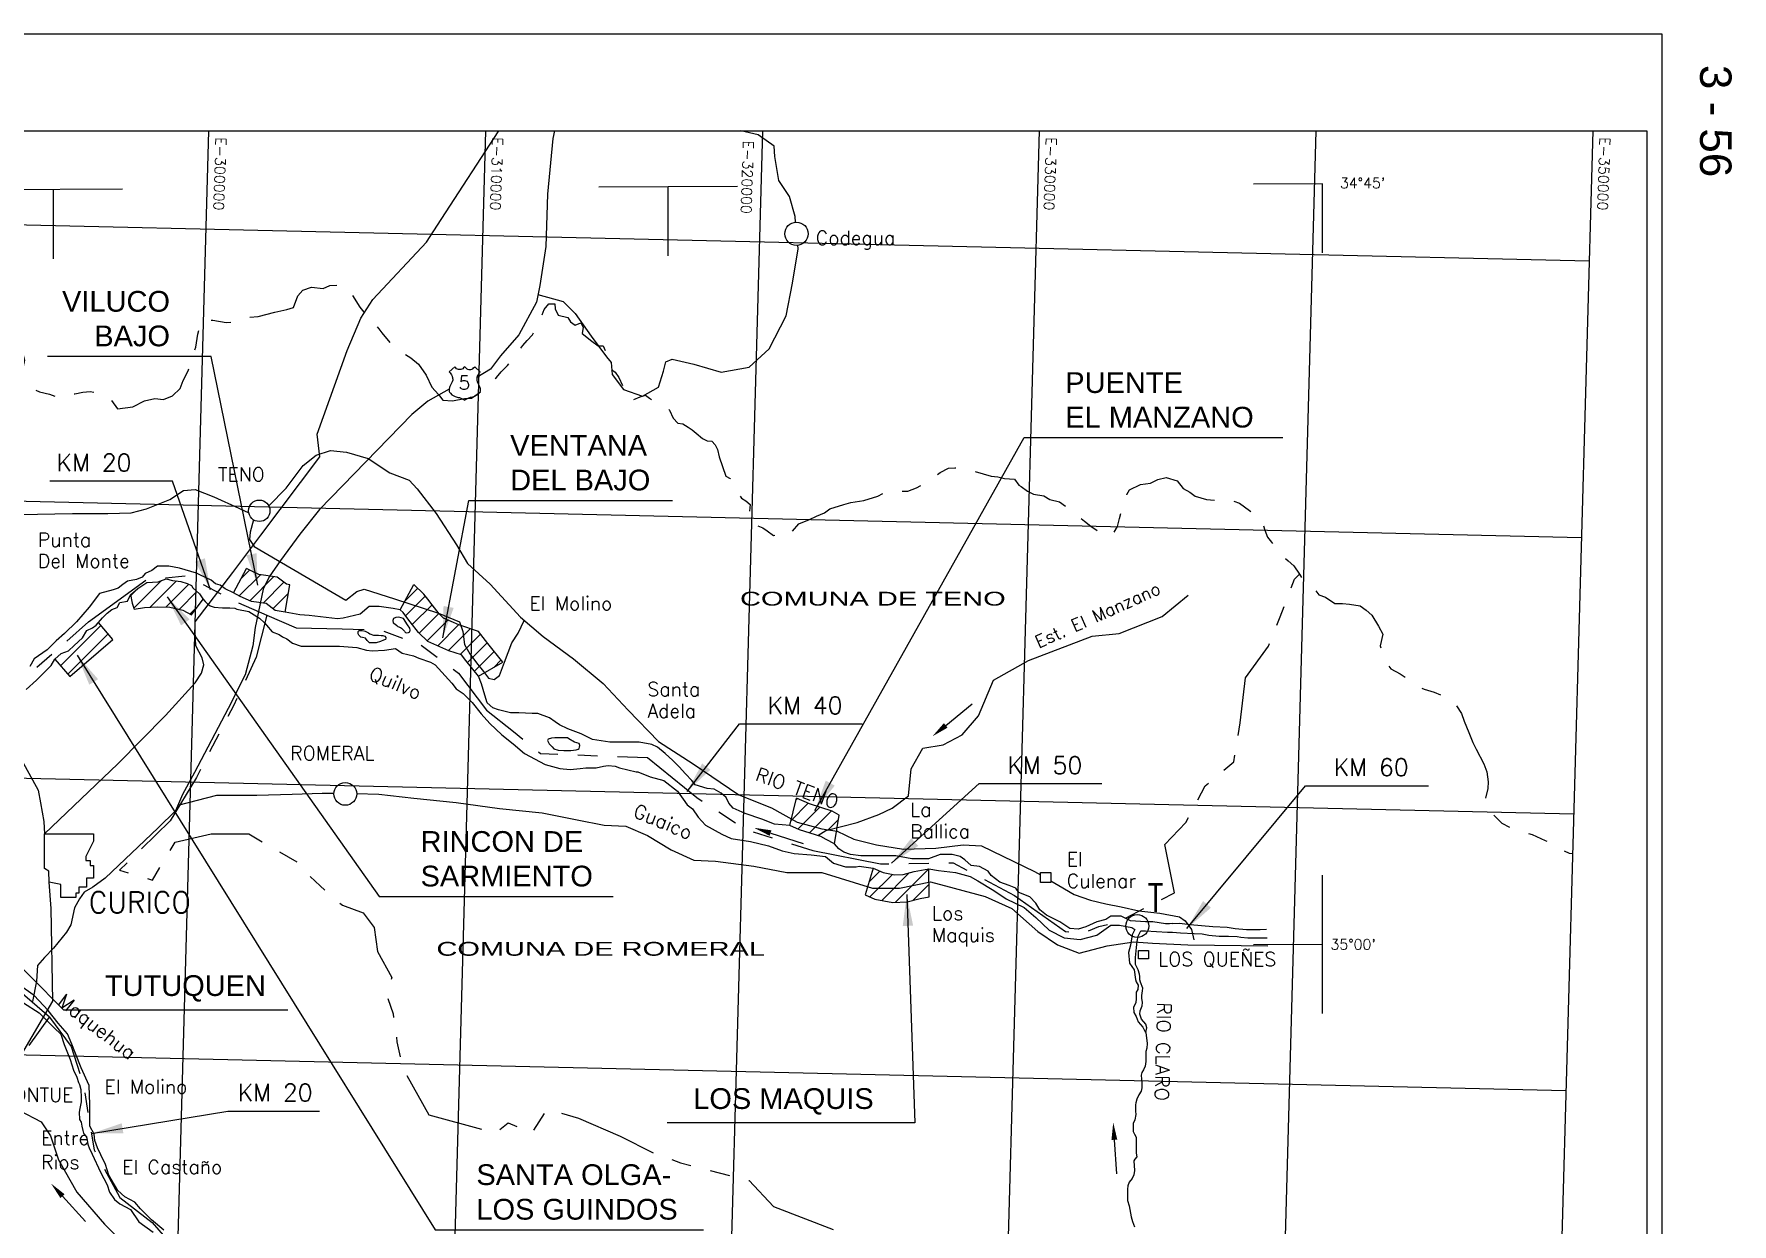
# Model space of a CAD drawing. Extents: x -178 to 82, y -263 to -69.
# Drawn here: x -26.4 to 81.6, y -145.2 to -69.5 of the extents above; entities that cross this region are included whole.
import ezdxf
from ezdxf.enums import TextEntityAlignment as Align

# ---------------------------------------------------------------- set-up
doc = ezdxf.new("R2010")
doc.units = 0
doc.linetypes.add('PHANTOM', pattern=[63.5, 31.75, -6.35, 6.35, -6.35, 6.35, -6.35])
doc.layers.get('0').update_dxf_attribs({"linetype": 'CONTINUOUS'})
for name, color, linetype in [('2', 7, 'CONTINUOUS'), ('4', 4, 'CONTINUOUS'), ('8', 8, 'CONTINUOUS'), ('CAMINOS', 10, 'CONTINUOUS'), ('CARTAS-IGM', 10, 'CONTINUOUS'), ('CIUDADES', 3, 'CONTINUOUS'), ('COMUNAS', 32, 'CONTINUOUS'), ('COORDENADAS', 1, 'CONTINUOUS'), ('FFCC', 7, 'CONTINUOUS'), ('RIO', 4, 'CONTINUOUS'), ('RUTA5', 6, 'CONTINUOUS'), ('SECTOR_A', 1, 'CONTINUOUS'), ('SECTOR_B', 40, 'CONTINUOUS'), ('SECTOR_C', 90, 'CONTINUOUS')]:
    doc.layers.add(name, color=color, linetype=linetype)
doc.styles.add('1', font='ARIAL.TTF')
doc.styles.add('2', font='ARIAL.TTF')
doc.styles.add('ROMANS', font='romans.shx')
doc.linetypes.add('TRACKS', pattern='A,3.81,[130,ltypeshp.shx,S=6.35,R=0,X=0,Y=0],3.81', length=7.62)
doc.dimstyles.get("Standard").update_dxf_attribs({"dimscale": 0, "dimtxt": 3, "dimasz": 2, "dimexe": 1.25, "dimexo": 0.625, "dimtad": 1, "dimdec": 4, "dimtxsty": '1', "dimcen": 2.5, "dimclrd": 2, "dimclre": 2, "dimazin": 3, "dimtfac": 1, "dimtdec": 4, "dimtmove": 0, "dimatfit": 3, "dimtolj": 1, "dimtzin": 0})
pattern_1 = [(45, (-103.6523, -113.5369), (-0.493914, 0.493914), [])]

# ---------------------------------------------------------------- blocks, each defined once
blk = doc.blocks.new('CARTA')
at = {"layer": '8'}
for p, q in [((-69.07, 521.7), (-69.07, 776.7)), ((-69.07, 776.7), (124.93, 776.7))]:
    blk.add_line(p, q, dxfattribs=at)

msp = doc.modelspace()

# ---------------------------------------------------------------- hatches: boundary and pattern name
at = {"layer": 'SECTOR_A'}
h = msp.add_hatch(dxfattribs=at)
h.set_pattern_fill('ANSI31', color=256, scale=0.22, style=0)
h.set_pattern_definition(pattern_1)
h.paths.add_polyline_path([(-0.01, -108.71), (0.8, -108.98), (1.07, -109.34), (1.88, -110.33), (3.43, -109.44), (2.46, -108.25), (1.88, -107.49), (0.62, -107.07), (-0.35, -106.65), (-0.62, -106.37), (-1.08, -105.79), (-1.35, -105.44), (-1.61, -105.11), (-2.24, -104.49), (-3.1, -106.11), (-2.92, -106.29), (-2.74, -106.51), (-2.48, -106.87), (-1.94, -107.55), (-1.35, -108.13)])
at = {"layer": 'SECTOR_B'}
h = msp.add_hatch(dxfattribs=at)
h.set_pattern_fill('ANSI31', color=256, scale=0.22, style=0)
h.set_pattern_definition(pattern_1)
h.paths.add_polyline_path([(28.88, -122.94), (28.35, -122.97), (27.61, -122.83), (26.98, -122.55), (26.47, -124.25), (27.08, -124.52), (28.24, -124.74), (29.15, -124.68), (29.96, -124.48), (30.54, -124.37), (30.53, -122.58), (29.58, -122.76)])
at = {"layer": 'SECTOR_C'}
h = msp.add_hatch(dxfattribs=at)
h.set_pattern_fill('ANSI31', color=256, scale=0.22, style=0)
h.set_pattern_definition(pattern_1)
h.paths.add_polyline_path([(-11.63, -105.71), (-11.05, -106.16), (-10.42, -106.25), (-10.13, -104.51), (-10.34, -104.48), (-10.93, -104.03), (-12.09, -103.86), (-12.51, -103.68), (-12.88, -103.48), (-13.7, -105.03), (-13.29, -105.26), (-12.57, -105.57)])
h = msp.add_hatch(dxfattribs=at)
h.set_pattern_fill('ANSI31', color=256, scale=0.22, style=0)
h.set_pattern_definition(pattern_1)
h.paths.add_polyline_path([(-17.75, -105.94), (-16.93, -106.14), (-16.39, -106.42), (-15.64, -105.44), (-15.65, -105.42), (-15.87, -105.09), (-16.29, -104.72), (-16.39, -104.56), (-16.66, -104.44), (-17.06, -104.31), (-17.59, -104.24), (-18, -104.14), (-18.51, -104.32), (-19.22, -104.38), (-19.8, -104.75), (-20.26, -105.14), (-20.15, -105.68), (-20.03, -106.06), (-19.37, -105.97), (-18.57, -105.92)])
h = msp.add_hatch(dxfattribs=at)
h.set_pattern_fill('ANSI31', color=256, scale=0.22, style=0)
h.set_pattern_definition(pattern_1)
h.paths.add_polyline_path([(-21.38, -108), (-22.29, -106.91), (-22.45, -107.08), (-22.68, -107.26), (-23.03, -107.43), (-23.32, -107.9), (-23.85, -108.37), (-24.2, -108.72), (-24.67, -108.89), (-25.08, -109.24), (-24.13, -110.35)])
h = msp.add_hatch(dxfattribs=at)
h.set_pattern_fill('ANSI31', color=256, scale=0.22, style=0)
h.set_pattern_definition(pattern_1)
h.paths.add_polyline_path([(23.97, -120.16), (24.68, -119.98), (24.82, -119.17), (24.37, -118.92), (22.92, -118.45), (22.11, -118.1), (21.68, -119.83), (22.3, -120.1), (23.45, -120.47)])

# ---------------------------------------------------------------- linework, layer by layer
at = {"layer": '2'}
for p, q in [((31.6, -113.46), (33.28, -112.09)), ((20.46, -120.31), (22.53, -120.97)), ((42.32, -139.83), (42.46, -142)), ((-24.59, -143.42), (-23.13, -145.03))]:
    msp.add_line(p, q, dxfattribs=at)
at = {"layer": '2', "flags": 128}
for points in [[(1, -90.64), (0.92, -90.72, -0.233038), (0.68, -90.82, -0.233038), (0.43, -90.72), (0.36, -90.64), (0.01, -90.96), (0.03, -90.99), (0.07, -91.04), (0.11, -91.1), (0.15, -91.15), (0.17, -91.2), (0.19, -91.25), (0.2, -91.27), (0.22, -91.32), (0.23, -91.37), (0.24, -91.44), (0.24, -91.5), (0.19, -91.61), (0.15, -91.69), (0.09, -91.82), (0.05, -91.89), (0.03, -91.96), (0.02, -92), (0.01, -92.05), (0.01, -92.11), (0.01, -92.16), (0.01, -92.21), (0.03, -92.26), (0.07, -92.31), (0.1, -92.33), (0.18, -92.42), (0.27, -92.48), (0.39, -92.53), (0.58, -92.59), (0.66, -92.61), (0.76, -92.65), (0.83, -92.68), (0.93, -92.73), (0.97, -92.75), (1, -92.77)], [(1, -90.64), (1.07, -90.72, 0.233038), (1.32, -90.82, 0.233038), (1.56, -90.72), (1.64, -90.64), (1.99, -90.96), (1.96, -90.99), (1.93, -91.04), (1.88, -91.1), (1.85, -91.15), (1.82, -91.2), (1.8, -91.25), (1.8, -91.27), (1.77, -91.32), (1.77, -91.37), (1.76, -91.44), (1.76, -91.5), (1.8, -91.61), (1.84, -91.69), (1.9, -91.82), (1.94, -91.89), (1.97, -91.96), (1.98, -92), (1.98, -92.05), (1.98, -92.11), (1.98, -92.16), (1.98, -92.21), (1.97, -92.26), (1.93, -92.31), (1.9, -92.33), (1.82, -92.42), (1.73, -92.48), (1.61, -92.53), (1.42, -92.59), (1.34, -92.61), (1.24, -92.65), (1.16, -92.68), (1.07, -92.73), (1.02, -92.75), (1, -92.77)]]:
    msp.add_lwpolyline(points, format="xyb", dxfattribs=at)
at = {"layer": '2'}
for points in [[(31.71, -113.61), (31.48, -113.32), (30.75, -114.16)], [(20.4, -120.49), (20.51, -120.14), (19.41, -119.98)], [(42.14, -139.84), (42.51, -139.82), (42.25, -138.73)], [(-24.72, -143.54), (-24.45, -143.3), (-25.32, -142.61)]]:
    msp.add_solid(points, dxfattribs=at)
at = {"layer": '8', "color": 8}
for p, q in [((-176.79, -75.63), (76.2, -75.63)), ((76.2, -75.63), (76.2, -193.99))]:
    msp.add_line(p, q, dxfattribs=at)
at = {"layer": 'CAMINOS'}
for points in [[(22.04, -81.44), (22.01, -81.09), (21.65, -79.81), (20.99, -78.79), (20.73, -77.26), (20.68, -76.6), (19.66, -75.89), (18.57, -75.63)], [(5.65, -86.05), (7.26, -86.49), (8.02, -87.26), (9.04, -88.69), (10.01, -90.01), (10.32, -90.37), (10.37, -91.13), (11.09, -92.1), (12.31, -92.51), (13.33, -91.95), (13.64, -90.93), (13.79, -90.32), (14.2, -90.16), (15.58, -90.47), (17.31, -90.98), (19.1, -90.67), (20.37, -89.5), (21.44, -87.41), (21.85, -85.32), (22.21, -83.13), (22.19, -82.91)], [(-11.46, -99.5), (-10.35, -98.36), (-9.28, -96.93), (-8.46, -96.27), (-7.54, -95.97), (-6.52, -96.07), (-5.15, -96.48), (-3.77, -97.39), (-2.54, -97.85), (-2.03, -98.41), (-0.81, -99.99), (0.47, -101.98), (1.18, -103.16), (2.61, -104.48), (4.55, -106.57), (5.98, -107.8), (7.92, -109.22), (9.81, -110.8), (11.39, -112.49), (13.33, -114.48), (15.52, -115.9), (18.43, -117.89), (20.52, -118.71), (22.15, -119.63), (23.72, -120.05), (24.69, -120.2), (25.76, -120.71), (27.19, -121.07), (28.92, -121.33), (30.96, -121.27), (32.7, -121.07), (33.87, -121.12), (37.24, -122.75)], [(-30.45, -112.61), (-30.32, -107.39), (-29.76, -106.21), (-29.56, -105.3), (-29.3, -103.36), (-28.89, -101.93), (-28.18, -100.5), (-27.31, -100.04), (-23.95, -99.99), (-21.7, -99.99), (-20.22, -99.94), (-19.25, -99.69), (-17.77, -99.08), (-16.9, -98.51), (-16.14, -98.46), (-14.96, -98.92), (-13.38, -99.64), (-12.74, -99.93)], [(-12.43, -100.39), (-12.65, -101.17), (-12.7, -101.63), (-12.39, -102.08), (-6.57, -105.5), (-5.86, -104.94), (-5.4, -104.79), (-3.46, -105.4), (-0.66, -106.32), (0.67, -106.88), (0.88, -107.49), (0.98, -108.31), (1.33, -108.92), (1.74, -109.48), (2.2, -110.04), (2.51, -110.45), (2.87, -110.55), (3.22, -110.29), (3.53, -109.43), (3.99, -108.2), (4.4, -107.59), (4.79, -106.78)], [(-35.84, -111.18), (-34.97, -111.67), (-33.28, -112.03), (-31.4, -112.38), (-29.66, -112.79), (-28.64, -113.46), (-27.42, -115.24), (-26.14, -117.59), (-25.99, -118.4), (-25.78, -119.57), (-25.73, -120.37)], [(-17.24, -118.53), (-14.78, -117.9), (-12.22, -117.9), (-9.98, -117.84), (-8.08, -117.77), (-7.33, -117.77)], [(-5.88, -117.79), (-4.47, -117.84), (-2.23, -118.1), (0.46, -118.36), (3.22, -118.76), (5.92, -119.02), (8.15, -119.48), (9.86, -119.81), (11.24, -119.87), (12.62, -120.46), (14.13, -121.38), (15.58, -122.04), (16.96, -122.1), (19.39, -122.43), (21.49, -122.83), (23.72, -122.83), (26.94, -123.81), (28.65, -123.81), (30.62, -123.42), (32.13, -123.81), (34.11, -124.34), (35.81, -125.12), (37.46, -126.57), (38.71, -127.42), (40.09, -127.95), (41.86, -127.49), (43.57, -127.23)], [(37.24, -122.75), (37.62, -122.97)], [(38.28, -123.36), (38.8, -123.66), (39.76, -124.23), (40.81, -124.59), (41.77, -124.81), (42.75, -125.01), (43.88, -125.26), (45.21, -125.42), (46.47, -125.64), (46.82, -125.89), (47.22, -126.44), (47.37, -127.1)], [(43.57, -127.23), (44.75, -127.33), (47, -127.43), (52.09, -127.5)]]:
    msp.add_lwpolyline(points, dxfattribs=at)
at = {"layer": 'CARTAS-IGM', "color": 2}
for p, q in [((-20.77, -79.35), (-29.57, -79.4)), ((-25.17, -83.78), (-25.17, -79.38)), ((18.34, -79.17), (9.54, -79.22)), ((13.94, -83.59), (13.94, -79.19)), ((55.57, -79), (51.17, -79.02)), ((55.57, -83.4), (55.57, -79)), ((55.57, -131.8), (55.57, -123)), ((55.57, -127.4), (51.17, -127.42))]:
    msp.add_line(p, q, dxfattribs=at)
at = {"layer": 'CIUDADES'}
for points in [[(-25.43, -123.44), (-25.45, -122.73), (-25.73, -122.57), (-25.73, -120.37), (-22.61, -120.37), (-22.61, -120.84), (-23.11, -121.81), (-23.11, -122.07), (-22.82, -122.07), (-22.82, -122.38), (-22.61, -122.38), (-22.61, -123.19), (-23.07, -123.19), (-23.07, -123.76), (-23.55, -123.76), (-23.55, -124.13), (-23.73, -124.13), (-23.73, -124.41), (-24.69, -124.41), (-24.69, -123.59)], [(37.62, -122.83), (38.28, -122.83), (38.28, -123.45), (37.62, -123.45)], [(43.86, -127.79), (44.5, -127.79), (44.5, -128.32), (43.86, -128.32)]]:
    msp.add_lwpolyline(points, close=True, dxfattribs=at)
for centre, radius in [((22.1, -82.18), 0.74), ((-12.07, -99.81), 0.682), ((-6.6, -117.82), 0.726), ((43.78, -126.23), 0.726)]:
    msp.add_circle(centre, radius, dxfattribs=at)
at = {"layer": 'COMUNAS', "color": 36, "linetype": 'PHANTOM', "ltscale": 0.2, "flags": 128}
for points in [[(-29.05, -112.1), (-28.88, -108.86), (-28.93, -105.46), (-28.06, -101.65), (-29.59, -101.72), (-33.45, -101.62), (-36.62, -100.61), (-37.35, -99.82), (-40.7, -98.29), (-41.25, -98.27), (-42.97, -98.12), (-44.51, -97.9), (-44.3, -96.84), (-44.17, -94.36), (-44.17, -94.36), (-44.15, -94.36), (-43.59, -94.22), (-43.39, -93.79), (-43.26, -93.4), (-42.97, -92.87), (-42.67, -92.58), (-42.15, -92.56), (-41.43, -92.89), (-40.75, -93.11), (-39.82, -93.22), (-39.36, -93.09), (-38.89, -92.64), (-38.27, -92.23), (-37.48, -91.79), (-36.97, -91.54), (-36.48, -91.24), (-36.16, -90.32), (-36.11, -89.71), (-36.09, -89.23), (-35.93, -88.24), (-35.53, -87.83), (-34.89, -87.85), (-34.37, -87.48), (-34.06, -87.02), (-33.43, -86.93), (-32.96, -86.9), (-32.49, -87.02), (-31.56, -87.05), (-30.9, -86.77), (-30.33, -86.38), (-29.73, -86.31), (-29.26, -86.49), (-28.66, -86.69), (-28.22, -87.06), (-27.95, -87.83), (-27.72, -88.78), (-27.41, -89.33), (-27.1, -89.81), (-27.01, -90.22), (-27.08, -90.63), (-27.23, -91.28), (-27.11, -91.72), (-26.51, -92.02), (-26.05, -92.23), (-25.41, -92.39), (-24.91, -92.59), (-24.23, -92.47), (-23.81, -92.36), (-23.3, -92.27), (-22.82, -92.21), (-22.01, -92.4), (-21.51, -92.74), (-21.09, -93.33), (-20.11, -93.2), (-19.37, -92.81), (-18.72, -92.67), (-18.17, -92.72), (-17.6, -92.49), (-17.11, -92.03), (-16.91, -91.52), (-16.59, -90.91), (-16.36, -90.06), (-16.11, -89.4), (-15.98, -88.57), (-15.74, -87.7), (-15.03, -87.67), (-14.17, -87.82), (-13.26, -87.76), (-12.67, -87.49), (-12.14, -87.45), (-11.09, -87.17), (-10.31, -87), (-9.89, -86.88), (-9.62, -86.14), (-9.29, -85.78), (-8.74, -85.58), (-8, -85.66), (-7.58, -85.47), (-6.92, -85.44), (-6.21, -85.99), (-5.67, -86.85), (-5.4, -87.2), (-5.07, -87.53), (-4.65, -88), (-4.47, -88.23), (-4.27, -88.48), (-3.76, -89.1), (-3.15, -89.63), (-2.43, -90.08), (-1.94, -90.48), (-1.46, -91.17), (-1.1, -91.94), (-0.66, -92.4), (-0.4, -92.77), (0.23, -92.81), (0.99, -92.67), (1.42, -92.65), (2.16, -92.14), (2.55, -91.78), (3.02, -91.32), (3.32, -90.96), (3.71, -90.57), (3.99, -90.2), (4.29, -89.79), (4.69, -89.3), (4.98, -88.97), (5.3, -88.62), (5.66, -88.01), (5.82, -87.64), (6.06, -87), (6.34, -86.63), (6.72, -86.64), (6.75, -86.95), (6.94, -87.36), (7.55, -87.51), (7.72, -87.79), (8.02, -87.99), (8.38, -87.84), (8.53, -88.12), (8.46, -88.52), (9.08, -89.01), (9.48, -89.32), (9.81, -89.31), (9.99, -89.76), (10.26, -90.46), (10.34, -90.81), (10.57, -90.99), (10.8, -91.32), (11.11, -92.01), (11.2, -92.34), (11.37, -92.64), (11.71, -92.75), (12.16, -92.55), (12.49, -92.46), (12.75, -92.65), (13.02, -92.81), (13.3, -92.94), (13.66, -93.12), (14.02, -93.4), (14.26, -93.91), (14.56, -94.24), (14.87, -94.28), (15.21, -94.49), (15.47, -94.66), (15.72, -94.87), (16.13, -95.21), (16.42, -95.36), (16.72, -95.37), (16.94, -95.61), (17.08, -95.91), (17.19, -96.38), (17.6, -97.61), (17.89, -97.76), (18.1, -97.99), (18.34, -98.58), (18.6, -99), (18.89, -99.17), (19.15, -99.4), (19.12, -99.86), (19.05, -100.28), (19.2, -100.58), (19.58, -100.75), (19.96, -100.89), (20.24, -101.09), (20.63, -101.37), (20.92, -101.36), (21.24, -101.42), (21.56, -101.44), (22.25, -100.63), (22.94, -100.36), (23.37, -100.15), (23.88, -99.94), (24.23, -99.69), (25.12, -99.41), (25.55, -99.27), (26.38, -99.16), (27.28, -98.88), (27.81, -98.57), (28.32, -98.59), (29.18, -98.55), (29.73, -98.35), (30.45, -97.98), (31.25, -97.37), (31.77, -97.09), (32.18, -97.08), (32.61, -97.07), (33.36, -97.28), (34.48, -97.6), (34.91, -97.64), (35.34, -97.75), (35.97, -97.8), (36.25, -98.17), (36.4, -98.27), (36.79, -98.55), (37.17, -98.75), (37.84, -98.86), (38.21, -99.1), (38.83, -99.24), (39.46, -99.7), (40.08, -100.2), (40.43, -100.46), (40.82, -100.78), (41.27, -101.1), (41.69, -101.21), (42.2, -101.39), (42.53, -100.8), (42.66, -100.29), (42.78, -99.73), (42.92, -99.16), (43.12, -98.78), (43.28, -98.47), (43.98, -98.13), (44.62, -98.05), (45.08, -97.81), (45.62, -97.7), (46.31, -97.91), (46.71, -98.39), (47.12, -98.63), (47.46, -98.87), (48.19, -99.09), (48.85, -99.14), (49.61, -99.06), (50.29, -99.33), (50.92, -99.8), (51.27, -100.1), (51.72, -100.44), (51.9, -101.04), (52.06, -101.48), (52.31, -101.81), (52.58, -102.17), (52.95, -102.6), (53.38, -102.99), (53.74, -103.31), (54.09, -103.85)], [(-25.42, -132.02), (-27.3, -130.39), (-28.44, -129.15), (-29.61, -127.7), (-30.64, -125.81), (-31.66, -123.64), (-33.31, -122.06), (-36.34, -122.13), (-38.51, -122.02), (-40.4, -122.4), (-42.95, -121.75), (-44.22, -121.06), (-45.63, -120.58), (-45.63, -120.58), (-44.29, -119.07), (-41.89, -118.53), (-38.8, -117.47), (-37.36, -116.73), (-34.27, -115.34), (-32.73, -114.65), (-30.39, -113.64), (-29.05, -112.1), (-27.67, -111.03), (-27.67, -111.03), (-22.93, -106.88), (-19.2, -104.17), (-16.7, -103.95), (-13.56, -105.6), (-11.59, -106.45), (-12.26, -109.12), (-13.69, -112.17), (-16.07, -116.78), (-17.73, -119.54), (-20.97, -122.68), (-18.86, -123.31), (-17.43, -120.9), (-15.14, -120.37), (-12.73, -120.37), (-9.69, -122.15), (-9.57, -122.36), (-8.19, -123.68), (-6.78, -124.91), (-5.47, -125.38), (-4.76, -126.33), (-4.66, -127.09), (-4.55, -127.84), (-3.63, -129.51), (-3.99, -130.56), (-3.56, -131.81), (-3.31, -133.6), (-2.96, -135.24), (-1.29, -138.25), (2.95, -139.39), (3.77, -138.75), (5.27, -139.4), (6.25, -137.88), (8.24, -138.45), (10.88, -139.59), (12.98, -140.66), (14.73, -141.3), (19.1, -142.42), (20.65, -144.08), (25.78, -146.07), (28.05, -148.01), (32.88, -149.99), (36.71, -152.04), (37.98, -153.4), (38.24, -154.37), (38.9, -154.66), (39.65, -155.13), (41.25, -157.51), (42.7, -158.64), (45.21, -160), (48.55, -159.87), (55.79, -163.09), (57.02, -163.77), (56.99, -164.97), (56.3, -166.81), (55, -168.48), (55.97, -172.34), (56.37, -174.03), (59.27, -172.94), (60.5, -172.21), (62, -172.94), (66.63, -174.45), (68.25, -173.05), (68.81, -173.04), (69.75, -174.12), (69.99, -174.93)], [(-11.59, -106.45), (-9.72, -107.25), (-6.79, -107.31), (-4.29, -107.41), (-1.84, -108.32), (0.61, -110.13), (2.39, -112.5), (4.1, -113.85), (5.82, -115.26), (12.63, -115.51), (15.77, -118.06), (18.86, -120.08), (23.14, -121.42), (27.44, -122.27), (32.07, -122.21), (35.96, -124.29), (39.21, -126.58), (40.48, -126.63), (41.34, -126.26), (42.58, -125.95), (46.14, -124.11), (45.54, -121.04), (46.87, -119.64), (48.1, -117.31), (49.92, -115.79), (50.32, -113.3), (50.67, -110.43), (52.12, -108.42), (52.88, -106.55), (53.79, -104.16), (54.09, -103.85), (54.09, -103.85), (54.29, -104.16), (54.9, -104.56), (55.32, -105.15), (55.75, -105.31), (56.34, -105.7), (56.84, -105.71), (57.28, -105.76), (57.96, -105.85), (58.33, -106.14), (58.71, -106.46), (59.12, -107.14), (59.39, -107.65), (59.24, -108.41), (59.52, -109.27), (59.91, -109.87), (60.5, -110.18), (61.14, -110.59), (61.46, -110.88), (62.03, -111.16), (62.67, -111.34), (63.1, -111.53), (63.79, -111.83), (64.04, -112.16), (64.4, -112.7), (64.57, -113.2), (64.87, -113.92), (65.13, -114.55), (65.33, -114.97), (65.82, -115.91), (66.02, -116.42), (66.11, -117.06), (66.09, -117.48), (65.89, -118.29), (66.2, -118.93), (66.66, -119.37), (66.98, -119.68), (67.56, -120), (68.9, -120.4), (69.73, -120.79), (70.17, -120.92), (70.61, -121.3), (71.26, -121.59), (71.47, -121.61)], [(-63.44, -169.47), (-64.25, -168.71), (-65.21, -167.92), (-62.72, -164.55), (-60.41, -162.16), (-56.68, -160.04), (-56.3, -159.43), (-56.84, -157.83), (-55.87, -156.84), (-54.32, -154.53), (-54.32, -153.9), (-53.37, -152.54), (-51.21, -150.12), (-50.55, -147.27), (-48.66, -141.78), (-46.81, -140.91), (-44.94, -141.01), (-44.26, -139.61), (-42.59, -140.07), (-39.72, -140.63), (-38.31, -141.2), (-37.14, -139.39), (-35.62, -137.84), (-34.45, -139.28), (-33.94, -140.18), (-26.8, -133.96), (-25.42, -132.02), (-24.04, -133.9), (-23.27, -136.28), (-22.58, -140.47), (-20.93, -143.5), (-18.89, -145.1), (-16.55, -147.79), (-15.14, -150.41), (-11.35, -155.45), (-9.5, -156.67), (-7.6, -157.97), (-6.92, -160.45), (-1.2, -163.21), (0.17, -167.43), (1.41, -168.79), (2.23, -170.9), (3.49, -172.72), (4.67, -174.77), (7.13, -176.06), (9.44, -177.37), (11.72, -178.31), (12.98, -179.69), (15.31, -181.01), (17.56, -182.84), (20.93, -184.88), (23.27, -185.37), (26.06, -186.19), (27.26, -188.25), (28.89, -188.98), (30.57, -188.27), (32.39, -186.18), (35.01, -184.4), (35.63, -184.92), (38.89, -185.71), (44.55, -185.97), (50.1, -186.23), (53.73, -186.52), (56.28, -186.59), (58.62, -186.77), (60.36, -186.82), (62.21, -187.79), (65.45, -189.1), (67.45, -189.71), (68.27, -191.23), (70.82, -192.82), (71.99, -193.99)]]:
    msp.add_lwpolyline(points, dxfattribs=at)
at = {"layer": 'COORDENADAS', "color": 7}
for p, q in [((-15.29, -75.63), (-18.58, -193.99)), ((2.32, -75.63), (-0.97, -193.99)), ((19.93, -75.63), (16.64, -193.99)), ((37.53, -75.63), (34.24, -193.99)), ((55.14, -75.63), (51.85, -193.99)), ((72.75, -75.63), (69.46, -193.99)), ((72.52, -83.93), (-173.82, -78.22)), ((72.03, -101.52), (-174.31, -95.81)), ((71.54, -119.12), (-174.8, -113.41)), ((71.05, -136.71), (-175.29, -131))]:
    msp.add_line(p, q, dxfattribs=at)
at = {"layer": 'FFCC', "linetype": 'TRACKS', "ltscale": 0.1, "flags": 128}
for points in [[(-25.73, -120.37), (-21.07, -115.91), (-18.04, -112.83), (-16.15, -110.75), (-15.75, -110.15), (-15.6, -109.6), (-15.7, -109.16), (-16.1, -108.41), (-16.15, -107.47), (-16.15, -106.87), (-13.76, -103.74), (-11.97, -101.36), (-8.21, -96.37), (-8.39, -94.94), (-6.47, -89.6), (-5.6, -87.55), (-4.85, -86.37), (-1.44, -82.71), (-0.5, -81.28), (3.16, -75.63), (3.16, -75.63)], [(-76.12, -193.99), (-75.89, -193.43), (-75.39, -192.78), (-74.78, -192.12), (-74.04, -191.35), (-72.62, -190), (-70.77, -188.15), (-67.47, -184.87), (-66.47, -183.36), (-64.66, -180.47), (-63.14, -178.05), (-58.82, -174.31), (-55.62, -171.59), (-52.85, -169.22), (-51.83, -168.16), (-48.63, -163.78), (-47.33, -161.84), (-47.21, -160.97), (-47.05, -159.4), (-46.37, -157.38), (-45.45, -155.71), (-44.36, -154.67), (-42.28, -152.71), (-38.53, -149.94), (-35.64, -147.92), (-34.89, -147.35), (-31.95, -142.45), (-29.01, -137.49), (-25.2, -131), (-25.31, -125.12), (-25.43, -123.44)]]:
    msp.add_lwpolyline(points, dxfattribs=at)
at = {"layer": 'RIO'}
for points in [[(46.02, -126.07), (45.82, -126.1), (45.57, -126.1), (44.76, -125.96), (44.41, -125.96), (44.31, -125.96), (43.35, -125.89), (42.76, -125.61), (42.09, -125.61), (41.77, -125.82), (41.21, -125.96), (40.5, -126.28), (40.01, -126.42), (39.48, -126.39), (38.85, -125.96), (38, -125.54), (37.58, -125.19), (37.33, -124.77), (36.94, -124.38), (36.24, -124.1), (36.06, -123.82), (35.64, -123.64), (35.04, -123.43), (34.48, -123.01), (34.3, -122.73), (33.74, -122.44), (33.21, -122.37), (32.82, -122.02), (32.51, -121.81), (32.01, -121.67), (31.24, -121.67), (30.5, -121.95), (30.15, -121.95), (29.44, -121.95), (28.42, -121.77), (27.12, -121.77), (26.2, -121.77), (25.53, -121.67), (25.11, -121.53), (24.79, -121.32), (24.51, -121), (23.98, -120.72), (23.66, -120.54), (22.3, -120.1), (21.68, -119.83), (20.7, -119.74), (19.9, -119.43), (18.83, -119.07), (18.07, -118.72), (17.8, -118.41), (17.62, -118.05), (17.31, -117.78), (16.87, -117.52), (16.42, -117.47), (15.66, -117.25), (15.44, -116.98), (15.04, -116.54), (14.64, -116.09), (14.24, -115.69), (13.75, -115.25), (13.26, -114.85), (12.9, -114.67), (12.1, -114.53), (10.23, -114.53), (9.12, -114.36), (8.4, -114), (7.56, -113.69), (7.02, -113.42), (6.76, -113.24), (6.4, -112.98), (5.64, -112.71), (5.29, -112.71), (4.44, -112.67), (3.9, -112.66), (3.14, -112.48), (2.78, -112.35), (2.42, -112.03), (2.28, -111.54), (2.06, -110.82), (1.88, -110.33), (1.07, -109.34), (0.8, -108.98), (-0.01, -108.71), (-1.35, -108.13), (-1.94, -107.55), (-2.48, -106.87), (-2.74, -106.51), (-2.92, -106.29), (-3.1, -106.11), (-3.55, -106.02), (-4.45, -105.89), (-5.08, -105.89), (-5.66, -106.38), (-6.74, -106.65), (-7.1, -106.69), (-7.46, -106.65), (-7.82, -106.6), (-8.89, -106.47), (-9.48, -106.42), (-10.42, -106.25), (-11.05, -106.16), (-11.63, -105.71), (-12.57, -105.57), (-13.29, -105.26), (-13.7, -105.03), (-14.23, -104.77), (-14.55, -104.54), (-14.86, -104.45), (-15.13, -104.23), (-15.81, -103.91), (-16.07, -103.78), (-17.15, -103.46), (-17.83, -103.33), (-18.54, -103.33), (-18.9, -103.6), (-19.32, -103.8), (-19.53, -104.04), (-19.87, -104.18), (-20.46, -104.28), (-20.74, -104.49), (-21.05, -104.73), (-21.36, -104.84), (-22.23, -105.08), (-22.89, -105.94), (-23.69, -106.88), (-24.45, -107.61), (-25, -108.09), (-25.56, -108.65), (-26.39, -109.23), (-26.67, -109.72)], [(-26.89, -111.17), (-26.25, -110.59), (-25.31, -109.65), (-25.08, -109.24), (-24.67, -108.89), (-24.2, -108.72), (-23.85, -108.37), (-23.32, -107.9), (-23.03, -107.43), (-22.68, -107.26), (-22.45, -107.08), (-22.04, -106.61), (-21.74, -106.32), (-21.45, -106.09), (-21.1, -105.97), (-20.95, -105.64), (-20.45, -105.56), (-20.26, -105.15), (-19.8, -104.75), (-19.22, -104.38), (-18.51, -104.32), (-18, -104.14), (-17.59, -104.24), (-17.06, -104.31), (-16.66, -104.44), (-16.39, -104.56), (-16.29, -104.72), (-15.87, -105.09), (-15.65, -105.42), (-15.51, -105.57), (-15.36, -105.73), (-15.19, -105.85), (-14.93, -105.93), (-14.4, -105.98), (-14.32, -105.98), (-13.94, -105.98), (-13.63, -106), (-13.49, -106.07), (-12.74, -106.21), (-12.05, -106.64), (-11.73, -106.94), (-11.61, -107.08), (-11.25, -107.51), (-10.8, -107.68), (-10.6, -107.82), (-10.31, -107.95), (-9.96, -108.23), (-9.4, -108.42), (-9.02, -108.43), (-8.49, -108.43), (-7.74, -108.43), (-6.96, -108.42), (-5.87, -108.5), (-5.26, -108.68), (-4.89, -108.71), (-4.1, -108.68), (-3.41, -108.57), (-2.98, -108.86), (-2.25, -109.04), (-1.93, -109.18), (-1.17, -109.44), (-0.88, -109.62), (0.17, -110.78), (0.46, -111.14), (0.9, -111.43), (1.48, -112), (2.05, -112.73), (2.6, -113.34), (3.36, -114.07), (4.08, -114.64), (4.8, -115.26), (6.11, -115.95), (7.05, -116.2), (7.7, -116.27), (8.35, -116.2), (8.71, -116.16), (9, -116.16), (9.36, -116.16), (9.83, -116.06), (10.12, -116.02), (10.56, -116.06), (10.85, -116.16), (11.9, -116.42), (12.01, -116.42), (12.8, -116.74), (13.67, -116.96), (14.54, -117.65), (15.15, -118.51), (15.48, -118.77), (15.84, -119.31), (16.31, -119.82), (17.36, -120.39), (17.94, -120.65), (19.17, -120.86), (20.33, -121.12), (21.2, -121.44), (21.96, -121.62), (23.04, -121.7), (23.95, -121.81), (24.46, -122.24), (25.22, -122.46), (25.9, -122.46), (26.09, -122.41), (26.98, -122.55), (27.61, -122.83), (28.35, -122.97), (28.88, -122.94), (29.58, -122.76), (30.53, -122.58), (31.13, -122.69), (32.22, -122.83), (33.14, -123.08), (33.63, -123.36), (34.65, -123.96), (35.43, -124.49), (36.59, -125.05), (37.33, -125.68), (38.18, -126.49), (39.13, -126.98), (40.15, -127.09), (41.21, -126.81), (42.09, -126.17), (42.65, -126.17), (43.43, -126.32), (43.63, -126.44)], [(23.45, -120.47), (23.97, -120.16), (25.97, -119.65), (27.34, -119.13), (28.19, -118.73), (29.22, -117.94), (29.39, -116.23), (30.13, -114.91), (31.44, -114.69), (32.64, -114.06), (33.67, -112.86), (34.64, -110.58), (36.86, -109.33), (40.91, -107.79), (42.63, -107.62), (45.36, -106.54), (47.02, -105.17)], [(-36.86, -122.72), (-36.71, -123.67), (-36.13, -125.36), (-35.25, -126.6), (-34.37, -127.41), (-33.49, -128.36), (-32.68, -129.1), (-31.66, -130.49), (-31.07, -131.44), (-30.41, -132.25), (-29.97, -133.05), (-28.8, -134.88), (-28.28, -136.05), (-27.77, -137.01), (-27.33, -137.96), (-25.94, -138.69), (-25.35, -139.57), (-24.84, -141.11), (-23.67, -143.16), (-21.91, -145.21), (-20.88, -146.24)], [(46.02, -126.07), (46.47, -126.05), (47.15, -126.13), (48.58, -126.25), (49.5, -126.31), (50, -126.38), (50.73, -126.44), (51.59, -126.44), (52, -126.42)], [(43.63, -126.44), (43.46, -126.78), (43.35, -127.45), (43.23, -127.92), (43.29, -128.59), (43.58, -129.01), (43.67, -129.63), (43.72, -129.78), (43.84, -130), (43.81, -130.26), (43.7, -130.44), (43.7, -130.84), (43.69, -131.11), (43.54, -131.4), (43.57, -131.74), (43.7, -131.99), (43.83, -132.33), (44.13, -132.67), (44.28, -132.97), (44.33, -133), (44.38, -132.71), (44.32, -132.47), (44.04, -132.16), (43.95, -131.84), (43.96, -131.63), (44.1, -131.31), (44.12, -131.09), (44.06, -130.82), (44.06, -130.64), (44.12, -130.36), (44.13, -130.19), (43.98, -129.8), (43.95, -129.66), (43.95, -129.45), (43.92, -129.29), (43.83, -129.02), (43.67, -128.67), (43.67, -128.23), (43.74, -127.6), (43.78, -127.21), (43.84, -126.87), (44.01, -126.53)], [(44.01, -126.53), (44.31, -126.53), (45.71, -126.63), (46.02, -126.62)], [(46.02, -126.62), (46.53, -126.66), (47.39, -126.7), (47.91, -126.73), (48.34, -126.81), (48.99, -126.87), (49.3, -126.87), (49.59, -126.87), (50.14, -126.89), (50.36, -126.93), (50.82, -126.97), (51.39, -126.97), (51.76, -126.97), (52.04, -126.97)], [(-18.15, -145.59), (-18.93, -144.93), (-19.63, -144.23), (-19.98, -143.8), (-20.62, -143.45), (-21.07, -143.05), (-21.65, -142.09), (-21.86, -141.4), (-22.15, -140.79), (-22.36, -140.35), (-22.52, -139.87), (-22.57, -139.47), (-22.85, -138.96), (-22.84, -137.58), (-22.89, -136.38), (-23.39, -135.25), (-23.77, -134.35), (-24, -133.74), (-24.27, -133.08), (-24.86, -132.4), (-25.49, -131.61), (-26.39, -130.64), (-27.32, -129.99)], [(-27.06, -131.12), (-26.07, -131.76), (-25.11, -132.7), (-24.69, -133.12), (-24.48, -133.77), (-24.1, -134.73), (-23.89, -135.4), (-23.68, -135.85), (-23.56, -136.18), (-23.5, -136.32), (-23.43, -136.63), (-23.4, -137.14), (-23.41, -137.41), (-23.49, -137.84), (-23.53, -138.07), (-23.5, -138.54), (-23.41, -138.71), (-23.35, -138.96), (-23.29, -139.25), (-23.25, -139.41), (-23.14, -139.52), (-23.04, -139.73), (-22.98, -140.1), (-22.86, -140.41), (-22.78, -140.56), (-22.7, -140.74), (-22.18, -141.9), (-21.74, -142.7), (-21.59, -143.17), (-21.27, -143.63), (-20.93, -143.91), (-20.27, -144.27), (-19.73, -145.05), (-18.81, -145.71)], [(44.33, -133), (44.41, -133.71), (44.38, -134.01), (44.32, -134.22), (44.32, -134.58), (44.32, -134.85), (44.29, -135.15), (44.17, -135.39), (44.08, -135.54), (44.02, -135.72), (44.08, -136.23), (44.08, -136.32), (44.08, -136.52), (44.02, -136.73), (43.87, -136.97), (43.75, -137.24), (43.69, -137.48), (43.66, -137.6), (43.66, -137.87), (43.66, -138.02), (43.69, -138.23), (43.63, -138.56), (43.51, -138.8), (43.51, -139), (43.51, -139.3), (43.6, -139.48), (43.72, -139.66), (43.72, -140.05), (43.72, -140.23), (43.72, -140.32), (43.72, -140.47), (43.72, -140.68), (43.75, -140.92), (43.63, -141.07), (43.57, -141.16), (43.6, -141.78), (43.57, -142.05), (43.45, -142.29), (43.27, -142.53), (43.18, -142.77), (43.15, -142.98), (43.15, -143.46), (43.15, -143.7), (43.27, -144.03), (43.39, -144.74), (43.48, -145.04), (43.6, -145.37)]]:
    msp.add_lwpolyline(points, dxfattribs=at)
for points in [[(-2.57, -107.56), (-2.5, -107.52), (-2.48, -107.41), (-2.5, -107.27), (-2.65, -107.07), (-2.9, -106.67), (-3.2, -106.58), (-3.39, -106.6), (-3.54, -106.67), (-3.57, -106.79), (-3.56, -106.94), (-3.45, -107.01), (-3.33, -107.11), (-3.26, -107.17), (-3.08, -107.24), (-3.02, -107.28), (-2.98, -107.32), (-2.87, -107.42), (-2.83, -107.46), (-2.81, -107.5), (-2.77, -107.56), (-2.69, -107.58)], [(-5.72, -107.43), (-5.53, -107.43), (-5.33, -107.47), (-5.12, -107.57), (-5.04, -107.64), (-4.8, -107.72), (-4.62, -107.72), (-4.49, -107.72), (-4.32, -107.74), (-4.21, -107.75), (-4.08, -107.78), (-4.02, -107.86), (-4.01, -107.91), (-4.05, -107.99), (-4.17, -108.05), (-4.36, -108.12), (-4.63, -108.21), (-4.82, -108.22), (-5.05, -108.2), (-5.21, -108.07), (-5.32, -107.92), (-5.5, -107.88), (-5.6, -107.85), (-5.68, -107.78), (-5.73, -107.72), (-5.78, -107.64), (-5.78, -107.58), (-5.78, -107.49)], [(8.28, -114.62), (7.99, -114.54), (7.63, -114.31), (7.53, -114.26), (7.2, -114.25), (6.74, -114.26), (6.51, -114.28), (6.3, -114.33), (6.26, -114.43), (6.36, -114.64), (6.57, -114.83), (6.67, -114.96), (6.94, -115.04), (7.3, -115.06), (7.75, -115.07), (8.08, -115.01), (8.21, -114.98), (8.28, -114.93), (8.31, -114.85), (8.32, -114.74)]]:
    msp.add_lwpolyline(points, close=True, dxfattribs=at)
at = {"layer": 'RUTA5', "color": 6}
for points in [[(6.7, -75.63), (6.6, -76.13), (6.27, -79.66), (6.15, -82.99), (5.77, -85.47), (5.56, -86.53), (4.43, -88.62), (3.27, -89.94), (2.63, -90.79), (1.77, -91.33)], [(0.01, -92.07), (-1.34, -92.83), (-2.37, -93.69), (-8.24, -99.72), (-9.48, -101.3), (-10.71, -102.97), (-11.45, -104), (-11.82, -104.79), (-12.33, -107.23), (-12.48, -108.4), (-12.97, -110.24), (-14.05, -112.39), (-16.2, -116.46), (-16.95, -117.86), (-17.4, -118.91), (-18.51, -119.98), (-21.88, -123.19), (-22.65, -123.75), (-23.21, -124.08), (-23.51, -124.49), (-23.82, -125.07), (-24.06, -126.16), (-24.33, -126.62), (-25.16, -127.63), (-25.74, -128.24), (-26.18, -128.75), (-26.25, -129.73), (-26.49, -131.04)]]:
    msp.add_lwpolyline(points, dxfattribs=at)
at = {"layer": 'SECTOR_A'}
for points in [[(-3.1, -106.11), (-2.24, -104.49)], [(3.43, -109.44), (2.46, -108.25), (1.88, -107.49), (0.62, -107.07), (-0.35, -106.65), (-0.62, -106.37), (-1.08, -105.79), (-1.35, -105.44), (-1.61, -105.11), (-2.24, -104.49)], [(1.88, -110.33), (3.43, -109.44)]]:
    msp.add_lwpolyline(points, dxfattribs=at)
at = {"layer": 'SECTOR_B'}
for points in [[(26.98, -122.55), (26.47, -124.25)], [(30.54, -124.37), (30.53, -122.58)], [(26.47, -124.25), (27.08, -124.52), (28.24, -124.74), (29.15, -124.68), (29.96, -124.48), (30.54, -124.37)]]:
    msp.add_lwpolyline(points, dxfattribs=at)
at = {"layer": 'SECTOR_C'}
for p, q in [((-20.26, -105.14), (-20.15, -105.68)), ((-20.15, -105.68), (-20.03, -106.06)), ((-16.39, -106.42), (-15.64, -105.44)), ((-20.03, -106.06), (-19.37, -105.97)), ((-19.37, -105.97), (-18.57, -105.92)), ((-18.57, -105.92), (-17.75, -105.94)), ((-17.75, -105.94), (-16.93, -106.14)), ((-16.93, -106.14), (-16.39, -106.42))]:
    msp.add_line(p, q, dxfattribs=at)
for points in [[(-13.7, -105.03), (-12.88, -103.48)], [(-10.13, -104.51), (-10.34, -104.48), (-10.93, -104.03), (-12.09, -103.86), (-12.51, -103.68), (-12.88, -103.48)], [(-10.42, -106.25), (-10.13, -104.51)], [(-25.08, -109.24), (-24.13, -110.35), (-21.38, -108), (-22.29, -106.91)], [(21.68, -119.83), (22.11, -118.1)], [(24.82, -119.17), (24.37, -118.92), (22.92, -118.45), (22.11, -118.1)], [(24.51, -121), (24.82, -119.17)]]:
    msp.add_lwpolyline(points, dxfattribs=at)

# ---------------------------------------------------------------- block references
at = {"rotation": 270}
msp.add_blockref('CARTA', (-699.56, -138.54), dxfattribs=at)

# ---------------------------------------------------------------- texts
at = {"linetype": 'CONTINUOUS', "style": '1'}
msp.add_text('3 - 56', height=2, rotation=270, dxfattribs=at).set_placement((79.58, -71.44))
at = {"layer": '2', "style": 'ROMANS'}
for s, height, p in [("34%%D45'", 0.66, (56.67, -79.28)), ('Codegua', 0.88, (23.33, -82.88)), ('5', 0.88, (0.6, -92.1)), ('TENO', 0.88, (-14.7, -97.93)), ('Punta', 0.88, (-26.16, -102.1)), ('Del Monte', 0.88, (-26.16, -103.44)), ('El Molino', 0.88, (5.11, -106.14)), ('Santa', 0.88, (12.62, -111.6)), ('Adela', 0.88, (12.62, -112.98)), ('ROMERAL', 0.88, (-10.1, -115.67)), ('La', 0.88, (29.33, -119.26)), ('Ballica', 0.88, (29.33, -120.64)), ('El', 0.88, (39.29, -122.41)), ('Culenar', 0.88, (39.29, -123.8)), ('CURICO', 1.32, (-22.92, -125.38)), ('Los', 0.88, (30.72, -125.85)), ('Maquis', 0.88, (30.72, -127.24)), ("35%%D00'", 0.66, (56.07, -127.73)), ('LOS QUEÑES', 0.88, (45.11, -128.78)), ('El Molino', 0.88, (-21.92, -136.89)), ('LONTUE', 0.88, (-28.34, -137.41)), ('Entre', 0.88, (-25.95, -140.15)), ('Rios', 0.88, (-25.95, -141.69)), ('El Castaño', 0.88, (-20.8, -142))]:
    msp.add_text(s, height=height, dxfattribs=at).set_placement(p)
for s, height, rotation, p in [('Est. El Manzano', 0.792, 24.2082, (37.51, -108.56)), ('Quilvo', 0.88, 337.2641, (-5.18, -110.51)), ('RIO TENO', 0.88, 340.2346, (19.41, -116.94)), ('Guaico', 0.88, 337.2641, (11.64, -119.24)), ('Maquehua', 0.88, 322.0215, (-24.99, -131.17)), ('RIO CLARO', 0.88, 268.4719, (45.06, -131.08))]:
    msp.add_text(s, height=height, rotation=rotation, dxfattribs=at).set_placement(p)
at = {"layer": '2', "style": '2', "width": 1.5}
msp.add_text('COMUNA DE TENO', height=0.88, dxfattribs=at).set_placement((18.51, -105.84))
msp.add_text('COMUNA DE ROMERAL', height=0.88, dxfattribs=at).set_placement((9.65, -128.12), align=Align.CENTER)
at = {"layer": '2', "char_height": 1.32, "style": '1'}
for s, insert, attachment_point in [('\\A1;VILUCO\\PBAJO', (-17.75, -87.59), 6), ('\\A1;PUENTE \\PEL MANZANO', (39.2, -92.76), 4), ('\\A1;VENTANA \\PDEL BAJO', (3.89, -96.76), 4), ('RINCON DE\\PSARMIENTO', (-1.81, -121.96), 4), ('\\A1;TUTUQUEN', (-21.89, -130.2), 4), ('\\A1;LOS MAQUIS', (27.01, -137.39), 6), ('SANTA OLGA-\\PLOS GUINDOS', (1.74, -143.16), 4)]:
    msp.add_mtext(s, dxfattribs=dict(at, insert=insert, attachment_point=attachment_point))
at = {"layer": '2', "color": 2, "char_height": 1.1, "style": 'ROMANS'}
for s, insert, attachment_point in [('\\A1;KM 20', (-20.2, -96.74), 6), ('KM 40', (20.27, -112.19), 4), ('KM 50', (35.52, -116), 4), ('KM 60', (56.28, -116.13), 4), ('\\A1;KM 20', (-13.44, -136.83), 4)]:
    msp.add_mtext(s, dxfattribs=dict(at, insert=insert, attachment_point=attachment_point))
at = {"layer": '4', "color": 9, "style": 'ROMANS', "width": 0.85}
msp.add_text('T', height=1.76, dxfattribs=at).set_placement((44.43, -125.32))
at = {"layer": 'COORDENADAS', "color": 7, "style": 'ROMANS'}
for s, p in [('E-300000', (-14.83, -76.02)), ('E-310000', (2.77, -76.02)), ('E-320000', (18.72, -76.24)), ('E-330000', (37.99, -76.02)), ('E-350000', (73.2, -76.02))]:
    msp.add_text(s, height=0.66, rotation=268.0752, dxfattribs=at).set_placement(p)

# ---------------------------------------------------------------- leaders
at = {"layer": '2', "color": 2, "annotation_type": 0, "has_hookline": 1}
for points, hookline_direction, text_width in [([(-12.17, -104.53), (-15.12, -89.99), (-17.12, -89.99)], 1, 7.8), ([(23.27, -118.88), (36.58, -95.15), (38.58, -95.15)], 0, 13.83), ([(-15.18, -104.83), (-17.58, -97.92), (-19.58, -97.92)], 1, 5.19), ([(-0.4, -107.89), (1.26, -99.16), (3.26, -99.16)], 0, 10.34), ([(-17.93, -105.28), (-4.44, -124.36), (-2.44, -124.36)], 0, 12.25), ([(-23.66, -109), (-0.89, -145.57), (1.11, -145.57)], 0, 14.46), ([(15.14, -117.67), (18.47, -113.36), (20.47, -113.36)], 0, 5.19), ([(28.15, -122.23), (33.72, -117.17), (35.72, -117.17)], 0, 5.19), ([(46.94, -126.39), (54.48, -117.31), (56.48, -117.31)], 0, 5.19), ([(-35.93, -120.05), (-24.52, -131.57), (-22.52, -131.57)], 0, 11.64), ([(29.12, -124.22), (29.63, -138.76), (27.63, -138.76)], 1, 13.13), ([(-22.74, -139.43), (-14.06, -138)], 0, 5.19)]:
    msp.add_leader(points, dimstyle='STANDARD', override={"dimscale": 1}, dxfattribs=dict(at, hookline_direction=hookline_direction, text_width=text_width))

doc.saveas('drawing.dxf')
